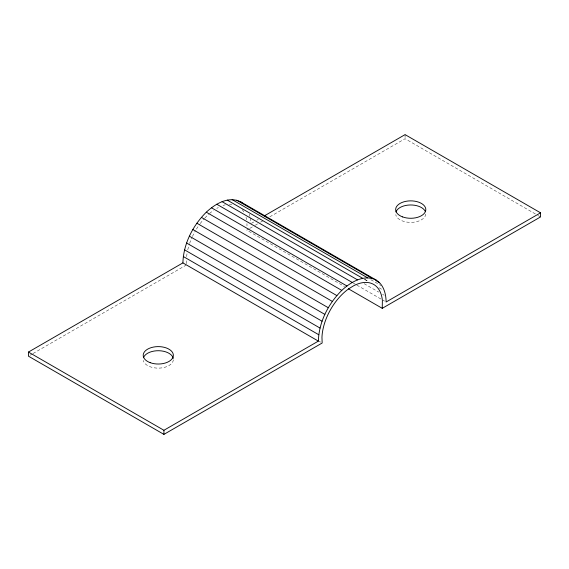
<?xml version="1.0" encoding="UTF-8"?>
<svg xmlns="http://www.w3.org/2000/svg" width="569" height="569" viewBox="0 0 569 569"><rect width="100%" height="100%" fill="white"/><g stroke="black" fill="none" stroke-linecap="round" stroke-linejoin="round"><path stroke-width="0.43" stroke-dasharray="2.85 2.13" d="M216.768 208.432L218.297 207.5M251.398 223.347L253.703 222.01M256.783 220.239L258.319 219.35M29.986 355.284L32.291 353.954M33.059 353.505L185.921 265.254M249.08 228.788L246.775 230.118L344.529 286.556M249.848 228.347L254.457 225.687M255.232 225.239L257.537 223.909M260.609 222.138L262.914 220.8M269.827 216.81L405.078 138.722L537.47 215.16M538.238 215.601L540.55 216.938M370.867 279.713L380.874 285.489M364.715 279.322L368.57 281.548M364.43 279.315L368.278 281.541M379.054 287.765L382.909 289.984M364.132 283.682L378.755 292.125M382.61 294.344L384.146 295.233M353.008 282.893L356.08 284.671M356.855 285.112L384.566 301.115M319.081 341.244L320.617 342.133M249.329 214.157L249.862 216.412M250.218 217.913L250.573 222.948M246.939 223.688L246.996 225.886M186.532 260.794L186.611 263.732M405.078 134.618L405.078 138.722M242.159 209.563A42.867 24.752 -60 0 1 244.435 213.076M246.028 217.322A42.867 24.752 -60 0 1 246.562 219.698M186.66 256.605A42.867 24.752 -60 0 1 187.101 253.248M187.784 249.812A42.867 24.752 -60 0 1 189.385 244.137M189.641 243.368A42.867 24.752 -60 0 1 192.094 237.245M192.45 236.491A42.867 24.752 -60 0 1 195.58 230.545M196.44 229.108A42.867 24.752 -60 0 1 199.719 224.243M200.21 223.581A42.867 24.752 -60 0 1 204.385 218.539M204.932 217.948A42.867 24.752 -60 0 1 208.866 214.108M209.527 213.531A42.867 24.752 -60 0 1 213.546 210.395M223.012 205.48A42.867 24.752 -60 0 1 225.324 204.826M229.335 204.235A42.867 24.752 -60 0 1 231.875 204.278M173.346 359.8A15.086 8.713 0 0 1 158.822 368.129A15.086 8.713 0 0 1 143.288 360.426M425.797 214.058A15.086 8.713 0 0 1 411.252 222.379A15.086 8.713 0 0 1 395.74 214.662"/><path stroke-width="0.85" d="M382.247 308.334L382.375 300.432A42.867 24.752 -60 0 0 353.769 285.709L349.01 288.611A42.867 24.752 -60 0 0 321.962 337.261L322.161 343.022L163.922 434.382L28.45 356.173L28.45 352.062L182.898 262.892C183.453 243.745 192.841 225.53 206.298 212.187C215.118 203.908 228.596 195.736 240.715 201.86L376.18 280.076C383.613 284.6 386.067 293.796 386.102 302.004L540.55 212.827L540.55 216.938L382.247 308.334L348.377 288.782M28.45 352.062L163.922 430.278L318.37 341.108C318.917 321.954 328.306 303.739 341.77 290.403C350.582 282.117 364.06 273.952 376.18 280.076M264.464 215.8L405.078 134.618L540.55 212.827M236.668 200.21L372.14 278.419M375.789 280.524L379.637 282.75M232.138 199.619L367.61 277.828M227.23 200.103L362.702 278.319M222.066 201.654L357.531 279.87M216.768 204.235L352.232 282.444M211.469 207.777L346.934 285.987M206.298 212.187L341.77 290.403M201.39 217.372L336.862 295.588M196.86 223.197L332.332 301.406M192.82 229.513L328.285 307.729M189.363 236.171L324.835 314.387M186.589 243.006L322.061 321.222M184.555 249.855L320.027 328.064M183.318 256.534L318.782 334.75M182.898 262.892L318.37 341.108M240.715 201.86L242.785 203.467M163.922 430.278L163.922 434.382M143.488 357.702A15.086 8.713 0 0 1 158.915 350.724A15.086 8.713 0 0 1 173.261 358.427M395.946 211.938A15.086 8.713 0 0 1 410.199 204.975A15.086 8.713 0 0 1 425.263 211.348M150.188 362.673A15.086 8.713 0 0 0 173.346 355.689A15.086 8.713 0 0 0 151.29 347.602A15.086 8.713 0 0 0 150.188 362.673M402.617 216.917A15.086 8.713 0 0 0 425.797 209.954A15.086 8.713 0 0 0 403.762 201.846A15.086 8.713 0 0 0 402.617 216.917"/></g></svg>
